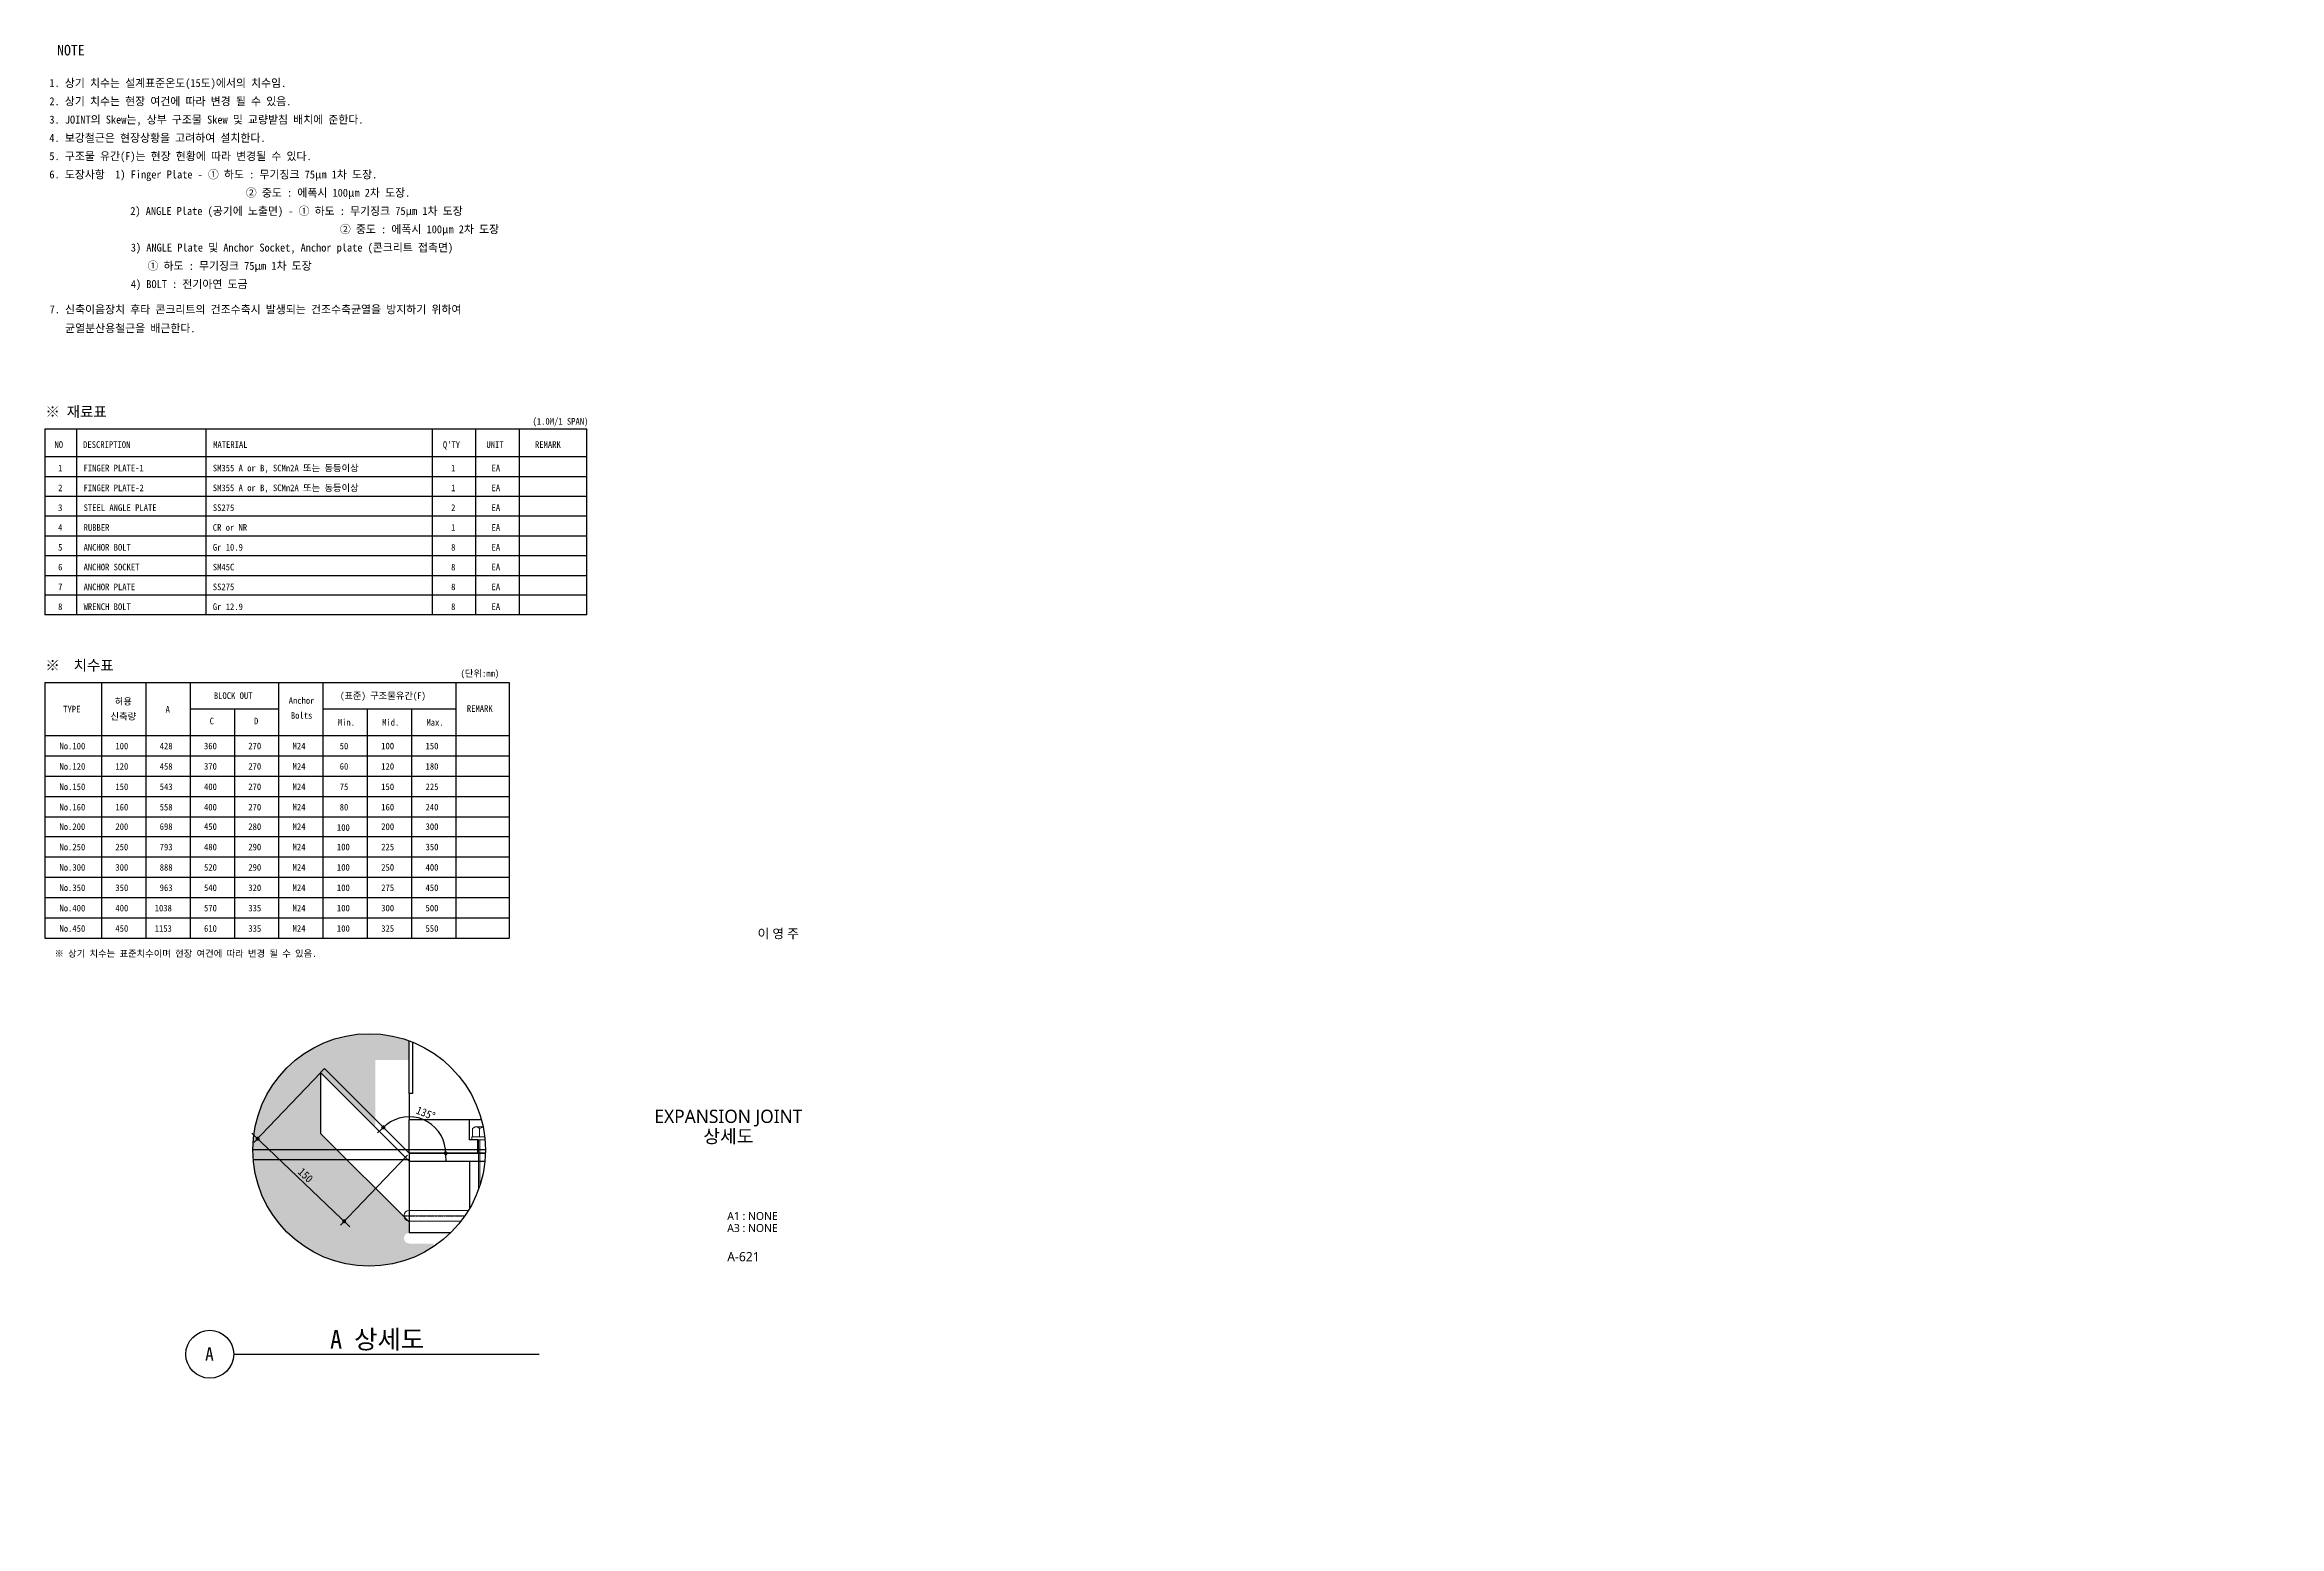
# Model space of a CAD drawing. Header units: inches. Extents: x 1408883 to 1428975, y -49105 to -40709.
# Drawn here: x 1416366 to 1428975, y -49105 to -40741 of the extents above; entities that cross this region are included whole.
import ezdxf
from ezdxf.enums import TextEntityAlignment as Align

# ---------------------------------------------------------------- set-up
doc = ezdxf.new("R2010")
doc.units = ezdxf.units.IN
doc.header["$LTSCALE"] = 5
doc.header["$MEASUREMENT"] = 0
doc.linetypes.add('CXB001', pattern=[3.1, 1.25, -0.2, 0.2, -0.2, 1.25])
doc.linetypes.add('HIDDEN', pattern=[0.375, 0.25, -0.125])
doc.layers.get('0').update_dxf_attribs({"linetype": 'CONTINUOUS'})
for name, color, linetype, lineweight in [('A-BORD-TEXT', 3, 'CONTINUOUS', 25), ('A-DIMS', 7, 'CONTINUOUS', 25), ('A-MKXS-LEAD', 7, 'CONTINUOUS', 25), ('A-MKXS-TEXT1', 3, 'CONTINUOUS', 25), ('A-XXXX-SYMB', 7, 'CONTINUOUS', 25), ('A-XXXX-TABL', 7, 'CONTINUOUS', 25), ('A-XXXX-TXT1', 3, 'CONTINUOUS', 25), ('A-XXXX-TXT2', 3, 'CONTINUOUS', 25), ('BOLT', 252, 'CONTINUOUS', 5)]:
    doc.layers.add(name, color=color, linetype=linetype, lineweight=lineweight)
for name, color, linetype in [('A-XXXX-SOLD', 252, 'CONTINUOUS'), ('CSB-05-02-01-S03-CS-CONC', 4, 'CONTINUOUS'), ('CSB-05-02-01-S03-CX-CENT', 1, 'CXB001'), ('CSB-05-02-01-S03-CX-MIS3', 3, 'CONTINUOUS')]:
    doc.layers.add(name, color=color, linetype=linetype)
doc.styles.add('HY울릉도L', font='')
doc.styles.add('돋움', font='')
doc.styles.add('돋움체', font='')
doc.styles.add('맑은고딕', font='malgun.ttf')
doc.styles.get('HY울릉도L').set_extended_font_data('HYwulM')
doc.styles.get('돋움').set_extended_font_data('DotumChe')
doc.styles.get('돋움체').set_extended_font_data('DotumChe')
doc.dimstyles.new('CDIM', dxfattribs={"dimtxt": 3, "dimasz": 1.5, "dimexe": 2, "dimexo": 1, "dimgap": 1, "dimtad": 1, "dimdec": 0, "dimrnd": 0.5, "dimzin": 0, "dimdsep": 32, "dimlunit": 6, "dimtxsty": 'HY울릉도L', "dimblk1": '_CIDOT', "dimblk2": '_CIDOT', "dimsah": 1, "dimcen": 5.5, "dimclrd": 2, "dimclre": 2, "dimclrt": 7, "dimadec": 0, "dimazin": 0, "dimtfac": 1, "dimtdec": 0, "dimtix": 1, "dimtmove": 2, "dimatfit": 1, "dimldrblk": '_CIDOT', "dimfxl": 1, "dimtolj": 1, "dimtzin": 0, "dimlwd": -1, "dimarcsym": 0})

# ---------------------------------------------------------------- blocks, each defined once
blk = doc.blocks.new('_CIDOT')
at = {"color": 0, "linetype": 'ByBlock'}
blk.add_line((2, 0), (-1, 0), dxfattribs=at)
at = {"color": 0, "linetype": 'ByBlock', "const_width": 0.5}
blk.add_lwpolyline([(-0.25, 0, 1), (0.25, 0, 1)], format="xyb", close=True, dxfattribs=at)
blk = doc.blocks.new('*D20')
at = {"layer": 'A-DIMS', "transparency": 16777216}
blk.add_arc((1418423, -46999), 206, 6.2518, 128.7482, dxfattribs=at)
at = {"layer": 'A-DIMS', "transparency": 16777216, "xscale": 22.5, "yscale": 22.5, "zscale": 22.5}
for p, rotation in [((1418277, -46853), 221.8741222852726), ((1418629, -46999), 273.1258777147207)]:
    blk.add_blockref('_CIDOT', p, dxfattribs=dict(at, rotation=rotation))
at = {"layer": 'A-DIMS', "color": 3, "transparency": 16777216, "insert": (1418516, -46773), "char_height": 45, "attachment_point": 5, "rotation": 337.5, "style": '돋움'}
blk.add_mtext('\\A1;135°', dxfattribs=at)
blk = doc.blocks.new('*D21')
at = {"layer": 'A-DIMS', "lineweight": -2, "transparency": 16777216}
for p, q in [((1417924, -46543), (1417547, -46939)), ((1418413, -47009), (1418036, -47405))]:
    blk.add_line(p, q, dxfattribs=at)
at = {"layer": 'A-DIMS', "transparency": 16777216}
blk.add_line((1417584, -46933), (1418040, -47368), dxfattribs=at)
at = {"layer": 'A-DIMS', "transparency": 16777216, "xscale": 22.5, "yscale": 22.5, "zscale": 22.5}
for p, rotation in [((1417568, -46917), 136.3502244697069), ((1418056, -47383), 316.3502244697069)]:
    blk.add_blockref('_CIDOT', p, dxfattribs=dict(at, rotation=rotation))
at = {"layer": 'A-DIMS', "color": 3, "transparency": 16777216, "insert": (1417838, -47123), "char_height": 45, "attachment_point": 5, "rotation": 316.3502, "style": '돋움'}
blk.add_mtext('\\A1;150', dxfattribs=at)

msp = doc.modelspace()

# ---------------------------------------------------------------- hatches: boundary and pattern name
at = {"layer": 'A-XXXX-SOLD'}
h = msp.add_hatch(color=256, dxfattribs=at)
edge = h.paths.add_edge_path()
edge.add_line((1417923.4, -46543.7), (1418232.7, -46853))
edge.add_line((1418232.7, -46853), (1418232.7, -46473.5))
edge.add_line((1418232.7, -46473.5), (1418423.2, -46473.5))
edge.add_line((1418423.2, -46473.5), (1418423.2, -46364.6))
edge.add_arc((1418196.7, -46980.3), 656.1, 69.81051, 184.87307)
edge.add_line((1417543, -47036), (1418072.3, -47036))
edge.add_line((1418072.3, -47036), (1417923.4, -46887.1))
edge.add_line((1417923.4, -46887.1), (1417923.4, -46543.7))
h = msp.add_hatch(color=256, dxfattribs=at)
h.paths.add_polyline_path([(1425879.1, -49105.2), (1428974.7, -49105.2), (1428974.7, -48630.2), (1425879.1, -48630.2)], flags=24)
edge = h.paths.add_edge_path()
edge.add_arc((1418196.7, -46980.3), 656.1, 184.87307, 248.18216)
edge.add_line((1417952.9, -47589.4), (1417952.9, -47036))
edge.add_line((1417952.9, -47036), (1417543, -47036))
h = msp.add_hatch(color=256, dxfattribs=at)
edge = h.paths.add_edge_path()
edge.add_arc((1418196.7, -46980.3), 656.1, 248.18216, 303.42885)
edge.add_line((1418558.2, -47527.8), (1418558.2, -47508.5))
edge.add_line((1418558.2, -47508.5), (1418423.2, -47508.5))
edge.add_arc((1418423.2, -47478.5), 30, 90, 270, ccw=False)
edge.add_line((1418423.2, -47448.5), (1418423.2, -47386.9))
edge.add_line((1418423.2, -47386.9), (1418072.3, -47036))
edge.add_line((1418072.3, -47036), (1417952.9, -47036))
edge.add_line((1417952.9, -47036), (1417952.9, -47589.4))

# ---------------------------------------------------------------- linework, layer by layer
for p, q in [((1416366.3, -44340.5), (1418986.3, -44340.5)), ((1416366.3, -45785.5), (1418986.3, -45785.5))]:
    msp.add_line(p, q)
at = {"color": 0, "ltscale": 0.1}
for p, q in [((1417945.9, -46521.2), (1417923.4, -46543.7)), ((1418423.2, -46998.5), (1417945.9, -46521.2)), ((1418423.2, -47043.5), (1417923.4, -46543.7)), ((1418852.8, -46980.3), (1417540.7, -46980.3))]:
    msp.add_line(p, q, dxfattribs=at)
at = {"color": 2, "ltscale": 0.1}
for p in [(1417923.4, -46543.7), (1418423.2, -47386.9)]:
    msp.add_line(p, (1417923.4, -46887.1), dxfattribs=at)
at = {"color": 0, "ltscale": 2}
for p, q in [((1418764.4, -47043.5), (1418849.7, -47043.5)), ((1418764.4, -47309.2), (1418764.4, -47043.5))]:
    msp.add_line(p, q, dxfattribs=at)
for points in [[(1416366.3, -44340.5), (1416366.3, -45785.5)], [(1418986.3, -44340.5), (1418986.3, -45785.5)]]:
    msp.add_lwpolyline(points)
at = {"layer": 'A-MKXS-LEAD'}
msp.add_circle((1418196.7, -46980.3), 656.1, dxfattribs=at)
at = {"layer": 'A-XXXX-SYMB'}
msp.add_line((1417432.7, -48133.7), (1419156.2, -48133.7), dxfattribs=at)
msp.add_circle((1417297.7, -48133.7), 135, dxfattribs=at)
at = {"layer": 'A-XXXX-TABL'}
for p, q in [((1416366.3, -42909.3), (1419425.1, -42909.3)), ((1416545.1, -42909.3), (1416545.1, -43960.2)), ((1417275.4, -42909.3), (1417275.4, -43960.2)), ((1418552.4, -42909.3), (1418552.4, -43960.2)), ((1418796.3, -42909.3), (1418796.3, -43960.2)), ((1419044.2, -42909.3), (1419044.2, -43960.2)), ((1416366.3, -43065.8), (1419425.1, -43065.8)), ((1419425.1, -43960.2), (1416366.3, -43960.2)), ((1417186.3, -44490.5), (1417686.3, -44490.5)), ((1417936.3, -44490.5), (1418686.3, -44490.5)), ((1416366.3, -44640.5), (1418986.3, -44640.5))]:
    msp.add_line(p, q, dxfattribs=at)
at = {"layer": 'A-XXXX-TABL', "color": 8}
for p, q in [((1416366.3, -43177.6), (1419425.1, -43177.6)), ((1416366.3, -43289.4), (1419425.1, -43289.4)), ((1416366.3, -43401.2), (1419425.1, -43401.2)), ((1416366.3, -43513), (1419425.1, -43513)), ((1416366.3, -43624.8), (1419425.1, -43624.8)), ((1416366.3, -43736.6), (1419425.1, -43736.6)), ((1419425.1, -43848.4), (1416366.3, -43848.4)), ((1416686.3, -44340.5), (1416686.3, -45785.5)), ((1416936.3, -44340.5), (1416936.3, -45785.5)), ((1417186.3, -44340.5), (1417186.3, -45785.5)), ((1417686.3, -44340.5), (1417686.3, -45785.5)), ((1417936.3, -44340.5), (1417936.3, -45785.5)), ((1418686.3, -44340.5), (1418686.3, -45785.5)), ((1417436.3, -44490.5), (1417436.3, -45785.5)), ((1418186.3, -44490.5), (1418186.3, -45785.5)), ((1418436.3, -44490.5), (1418436.3, -45785.5)), ((1416366.3, -44755.5), (1418986.3, -44755.5)), ((1416366.3, -44870.5), (1418986.3, -44870.5)), ((1416366.3, -44985.5), (1418986.3, -44985.5)), ((1416366.3, -45100.5), (1418986.3, -45100.5)), ((1416366.3, -45210.5), (1418986.3, -45210.5)), ((1416366.3, -45325.5), (1418986.3, -45325.5)), ((1416366.3, -45440.5), (1418986.3, -45440.5)), ((1416366.3, -45555.5), (1418986.3, -45555.5)), ((1416366.3, -45670.5), (1418986.3, -45670.5))]:
    msp.add_line(p, q, dxfattribs=at)
at = {"layer": 'A-XXXX-TABL'}
for points in [[(1416366.3, -42909.3), (1416366.3, -43960.2)], [(1419425.1, -43960.2), (1419425.1, -42909.3)]]:
    msp.add_lwpolyline(points, dxfattribs=at)
at = {"layer": 'BOLT', "linetype": 'ByBlock'}
for p, q in [((1418780.2, -46858.6), (1418794.4, -46850.4)), ((1418780.2, -46858.6), (1418780.2, -46906.7)), ((1418794.4, -46850.4), (1418819.2, -46850.4)), ((1418819.2, -46850.4), (1418839.8, -46850.4)), ((1418819.2, -46858.6), (1418819.2, -46906.7)), ((1418775.7, -46906.7), (1418775.7, -46923.5)), ((1418775.7, -46906.7), (1418848.6, -46906.7)), ((1418775.7, -46923.5), (1418850.3, -46923.5)), ((1418813.2, -47204.9), (1418813.2, -46923.5)), ((1418820.7, -47183.1), (1418820.7, -46923.5))]:
    msp.add_line(p, q, dxfattribs=at)
at = {"layer": 'BOLT', "color": 5}
msp.add_lwpolyline([(1418756.9, -47321.7), (1418423.2, -47321.7, 1), (1418423.2, -47381.7), (1418715.6, -47381.7)], format="xyb", dxfattribs=at)
at = {"layer": 'BOLT', "linetype": 'ByBlock'}
for centre, radius, start, end in [((1418799.7, -46877.7), 27.3, 44.38531, 104.38531), ((1418858.2, -46947.2), 96.8, 100.72797, 113.74766), ((1418819.2, -46858.6), 1.27897692436818e-12, 270, 358.77061)]:
    msp.add_arc(centre, radius, start, end, dxfattribs=at)
at = {"layer": 'CSB-05-02-01-S03-CS-CONC'}
for p, q in [((1418423.2, -46661), (1418423.2, -46811)), ((1418830.6, -46811), (1418423.2, -46811)), ((1418423.2, -46998.5), (1418423.2, -46811)), ((1418852.5, -46998.5), (1418423.2, -46998.5)), ((1418423.2, -46998.5), (1418852.5, -46998.5)), ((1418423.2, -47036), (1417543, -47036))]:
    msp.add_line(p, q, dxfattribs=at)
at = {"layer": 'CSB-05-02-01-S03-CS-CONC', "color": 6}
for p, q in [((1418423.2, -46998.5), (1418423.2, -47207.8)), ((1418423.2, -46998.5), (1418852.5, -46998.5)), ((1418423.2, -47043.5), (1418849.7, -47043.5)), ((1418423.2, -47043.5), (1418423.2, -47448.5)), ((1418656.3, -47448.5), (1418423.2, -47448.5))]:
    msp.add_line(p, q, dxfattribs=at)
at = {"layer": 'CSB-05-02-01-S03-CS-CONC'}
msp.add_lwpolyline([(1418441.9, -46371.8), (1418441.9, -46661), (1418423.2, -46661), (1418423.2, -46364.6)], dxfattribs=at)
at = {"layer": 'CSB-05-02-01-S03-CX-CENT'}
msp.add_line((1418388, -47351.7), (1418737.5, -47351.7), dxfattribs=at)
at = {"layer": 'CSB-05-02-01-S03-CX-MIS3', "linetype": 'HIDDEN'}
for p, q in [((1418760.7, -46811), (1418760.7, -46923.5)), ((1418809.4, -46923.5), (1418760.7, -46923.5)), ((1418809.4, -46998.5), (1418809.4, -46923.5))]:
    msp.add_line(p, q, dxfattribs=at)

# ---------------------------------------------------------------- texts
at = {"layer": 'A-BORD-TEXT', "style": '맑은고딕'}
msp.add_text('이 영 주', height=52.5, dxfattribs=at).set_placement((1420621.6, -45785.3), align=Align.RIGHT)
for s, p in [('EXPANSION JOINT', (1420223.9, -46790.6)), ('상세도', (1420223.9, -46903.1))]:
    msp.add_text(s, height=75, dxfattribs=at).set_placement(p, align=Align.MIDDLE_CENTER)
for s, height, p in [('A1 : NONE', 45, (1420217.5, -47375.7)), ('A3 : NONE', 45, (1420217.5, -47443.7)), ('A-621', 52.5, (1420217.5, -47609.2))]:
    msp.add_text(s, height=height, dxfattribs=at).set_placement(p)
at = {"layer": 'A-MKXS-TEXT1', "style": '돋움체'}
msp.add_text('(1.0M/1 SPAN) ', height=37.5, dxfattribs=at).set_placement((1419458.2, -42885.8), align=Align.RIGHT)
for s, p in [('NO', (1416421.7, -43016.9)), ('DESCRIPTION', (1416583.1, -43016.9)), ('MATERIAL', (1417316.9, -43016.9)), ("Q'TY", (1418612.9, -43016.9)), ('UNIT', (1418858.5, -43016.9)), ('REMARK', (1419132.8, -43016.9)), ('1', (1416442, -43149.5)), ('FINGER PLATE-1', (1416585.8, -43149.5)), ('SM355 A or B, SCMn2A 또는 동등이상 ', (1417314.9, -43149.5)), ('1', (1418659.4, -43149.5)), ('EA', (1418887.6, -43149.5)), ('2', (1416442, -43261.3)), ('FINGER PLATE-2', (1416585.8, -43261.3)), ('SM355 A or B, SCMn2A 또는 동등이상 ', (1417314.9, -43261.3)), ('1', (1418659.4, -43261.3)), ('EA', (1418887.6, -43261.3)), ('3', (1416442, -43373.1)), ('STEEL ANGLE PLATE', (1416585.8, -43373.1)), ('SS275', (1417314.9, -43373.1)), ('2', (1418659.4, -43373.1)), ('EA', (1418887.6, -43373.1)), ('4', (1416442, -43484.9)), ('RUBBER', (1416585.8, -43484.9)), ('CR or NR', (1417314.9, -43484.9)), ('1', (1418659.4, -43484.9)), ('EA', (1418887.6, -43484.9)), ('5', (1416442, -43596.8)), ('ANCHOR BOLT', (1416585.8, -43596.8)), ('Gr 10.9', (1417314.9, -43596.8)), ('8', (1418659.4, -43596.8)), ('EA', (1418887.6, -43596.8)), ('6', (1416442, -43708.6)), ('ANCHOR SOCKET', (1416585.8, -43708.6)), ('SM45C', (1417314.9, -43708.6)), ('8', (1418659.4, -43708.6)), ('EA', (1418887.6, -43708.6)), ('7', (1416442, -43820.4)), ('ANCHOR PLATE', (1416585.8, -43820.4)), ('SS275', (1417314.9, -43820.4)), ('8', (1418659.4, -43820.4)), ('EA', (1418887.6, -43820.4)), ('8', (1416442, -43932.2)), ('WRENCH BOLT', (1416585.8, -43932.2)), ('Gr 12.9', (1417314.9, -43932.2)), ('8', (1418659.4, -43932.2)), ('EA', (1418887.6, -43932.2)), ('(단위:mm)', (1418712.8, -44309)), ('TYPE', (1416470.9, -44510.4)), ('A', (1417048.4, -44511)), ('BLOCK OUT', (1417320.8, -44434.4)), ('(표준) 구조물유간(F)', (1418033.1, -44434.4)), ('REMARK', (1418748.4, -44507.2)), ('C', (1417297.1, -44577.7)), ('D', (1417547.1, -44577.7)), ('Min.', (1418020.2, -44585.2)), ('Mid.', (1418270.2, -44585.2)), ('Max.', (1418520.2, -44585.2)), ('No.100', (1416449.9, -44718.9)), ('100', (1416765.2, -44718.7)), ('428', (1417015.2, -44718.7)), ('360', (1417265.2, -44718.7)), ('270', (1417515.2, -44718.7)), ('M24', (1417765.2, -44718.7)), ('50', (1418030.9, -44718.7)), ('100', (1418265.2, -44718.7)), ('150', (1418515.2, -44718.7)), ('No.120', (1416449.9, -44833.9)), ('120', (1416765.2, -44833.7)), ('458', (1417015.2, -44833.7)), ('370', (1417265.2, -44833.7)), ('270', (1417515.2, -44833.7)), ('M24', (1417765.2, -44833.7)), ('60', (1418030.9, -44833.7)), ('120', (1418265.2, -44833.7)), ('180', (1418515.2, -44833.7)), ('No.150', (1416449.9, -44948.9)), ('150', (1416765.2, -44948.7)), ('543', (1417015.2, -44948.7)), ('400', (1417265.2, -44948.7)), ('270', (1417515.2, -44948.7)), ('M24', (1417765.2, -44948.7)), ('75', (1418030.9, -44948.7)), ('150', (1418265.2, -44948.7)), ('225', (1418515.2, -44948.7)), ('No.160', (1416449.9, -45063.9)), ('No.200', (1416449.9, -45173.9)), ('200', (1416765.2, -45173.7)), ('160', (1416765.2, -45063.7)), ('558', (1417015.2, -45063.7)), ('698', (1417015.2, -45173.7)), ('400', (1417265.2, -45063.7)), ('450', (1417265.2, -45173.7)), ('270', (1417515.2, -45063.7)), ('280', (1417515.2, -45173.7)), ('M24', (1417765.2, -45063.7)), ('M24', (1417765.2, -45173.7)), ('80', (1418030.9, -45063.7)), ('200', (1418265.2, -45173.7)), ('160', (1418265.2, -45063.7)), ('300', (1418515.2, -45173.7)), ('240', (1418515.2, -45063.7)), ('No.250', (1416449.9, -45288.9)), ('250', (1416765.2, -45288.7)), ('793', (1417015.2, -45288.7)), ('480', (1417265.2, -45288.7)), ('290', (1417515.2, -45288.7)), ('M24', (1417765.2, -45288.7)), ('100', (1418015.2, -45178.7)), ('100', (1418015.2, -45288.7)), ('225', (1418265.2, -45288.7)), ('350', (1418515.2, -45288.7)), ('No.300', (1416449.9, -45403.9)), ('300', (1416765.2, -45403.7)), ('888', (1417015.2, -45403.7)), ('520', (1417265.2, -45403.7)), ('290', (1417515.2, -45403.7)), ('M24', (1417765.2, -45403.7)), ('100', (1418015.2, -45403.7)), ('250', (1418265.2, -45403.7)), ('400', (1418515.2, -45403.7)), ('No.350', (1416449.9, -45518.8)), ('350', (1416765.2, -45518.6)), ('963', (1417015.2, -45518.6)), ('540', (1417265.2, -45518.6)), ('320', (1417515.2, -45518.6)), ('M24', (1417765.2, -45518.6)), ('100', (1418015.2, -45518.6)), ('275', (1418265.2, -45518.6)), ('450', (1418515.2, -45518.6)), ('No.400', (1416449.9, -45633.8)), ('400', (1416765.2, -45633.6)), ('1038', (1416986.9, -45633.6)), ('570', (1417265.2, -45633.6)), ('335', (1417515.2, -45633.6)), ('M24', (1417765.2, -45633.6)), ('100', (1418015.2, -45633.6)), ('300', (1418265.2, -45633.6)), ('500', (1418515.2, -45633.6)), ('No.450', (1416449.9, -45748.8)), ('450', (1416765.2, -45748.6)), ('1153', (1416986.9, -45748.6)), ('610', (1417265.2, -45748.6)), ('335', (1417515.2, -45748.6)), ('M24', (1417765.2, -45748.6)), ('100', (1418015.2, -45748.6)), ('325', (1418265.2, -45748.6)), ('550', (1418515.2, -45748.6)), ('※ 상기 치수는 표준치수이며 현장 여건에 따라 변경 될 수 있음.', (1416421.6, -45890.3))]:
    msp.add_text(s, height=37.5, dxfattribs=at).set_placement(p)
for s, p in [('허용', (1416810, -44448.4)), ('Anchor', (1417815.8, -44443)), ('Bolts', (1417815.8, -44527.3)), ('신축량', (1416810, -44532.6))]:
    msp.add_text(s, height=37.5, dxfattribs=at).set_placement(p, align=Align.MIDDLE_CENTER)
at = {"layer": 'A-XXXX-TXT1', "style": '돋움체'}
msp.add_text('A 상세도', height=105, dxfattribs=at).set_placement((1418242.1, -48133.7), align=Align.BOTTOM_CENTER)
msp.add_text('A', height=75, dxfattribs=at).set_placement((1417295.9, -48132.1), align=Align.MIDDLE)
at = {"layer": 'A-XXXX-TXT2'}
for s, height, style, p in [('NOTE', 60, '돋움', (1416436.5, -40801.6)), ('1. 상기 치수는 설계표준온도(15도)에서의 치수임.', 45, '돋움체', (1416392.7, -40979.8)), ('2. 상기 치수는 현장 여건에 따라 변경 될 수 있음.', 45, '돋움체', (1416392.7, -41082.9)), ('3. JOINT의 Skew는, 상부 구조물 Skew 및 교량받침 배치에 준한다.', 45, '돋움체', (1416392.7, -41186.2)), ('4. 보강철근은 현장상황을 고려하여 설치한다.', 45, '돋움체', (1416392.7, -41289.3)), ('5. 구조물 유간(F)는 현장 현황에 따라 변경될 수 있다.', 45, '돋움체', (1416392.7, -41392.4)), ('6. 도장사항  1) Finger Plate - ① 하도 : 무기징크 75μm 1차 도장. ', 45, '돋움체', (1416392.7, -41495.8)), ('② 중도 : 에폭시 100μm 2차 도장.', 45, '돋움체', (1417501.1, -41599)), ('2) ANGLE Plate (공기에 노출면) - ① 하도 : 무기징크 75μm 1차 도장', 45, '돋움체', (1416849.3, -41702.1)), ('3) ANGLE Plate 및 Anchor Socket, Anchor plate (콘크리트 접촉면)', 45, '돋움체', (1416852.3, -41908.5)), ('② 중도 : 에폭시 100μm 2차 도장', 45, '돋움체', (1418031.7, -41805.2)), ('① 하도 : 무기징크 75μm 1차 도장', 45, '돋움체', (1416946.4, -42011.7)), ('4) BOLT : 전기아연 도금 ', 45, '돋움체', (1416852.3, -42114.8)), ('7. 신축이음장치 후타 콘크리트의 건조수축시 발생되는 건조수축균열을 방지하기 위하여', 45, '돋움체', (1416394, -42257.7)), ('  균열분산용철근을 배근한다.', 45, '돋움체', (1416423.5, -42364.1)), ('※ 재료표 ', 60, '돋움', (1416370, -42842.6)), ('※  치수표 ', 60, '돋움', (1416370, -44274.5))]:
    msp.add_text(s, height=height, dxfattribs=dict(at, style=style)).set_placement(p)

# ---------------------------------------------------------------- dimensions: what is measured, and where the dimension line sits
at = {"layer": 'A-DIMS'}
dim = msp.add_angular_dim_2l(base=(1418569, -46852.7), line1=((1418423.2, -46998.5), (1417945.9, -46521.2)), line2=((1418423.2, -46998.5), (1418852.5, -46998.5)), dimstyle='CDIM', override={"dimscale": 15, "dimtxsty": '돋움', "dimclrd": 256, "dimclre": 256, "dimclrt": 3}, dxfattribs=at)
dim.commit()
dim.dimension.update_dxf_attribs({"geometry": '*D20', "text_midpoint": (1418516.5, -46773.3)})
dim = msp.add_aligned_dim(p1=(1417934.6, -46532.5), p2=(1418423.2, -46998.5), distance=-531.6, text='150', dimstyle='CDIM', override={"dimscale": 15, "dimtxsty": '돋움', "dimclrd": 256, "dimclre": 256, "dimclrt": 3}, dxfattribs=at)
dim.commit()
dim.dimension.update_dxf_attribs({"geometry": '*D21', "text_midpoint": (1417837.9, -47123)})

doc.saveas('drawing.dxf')
